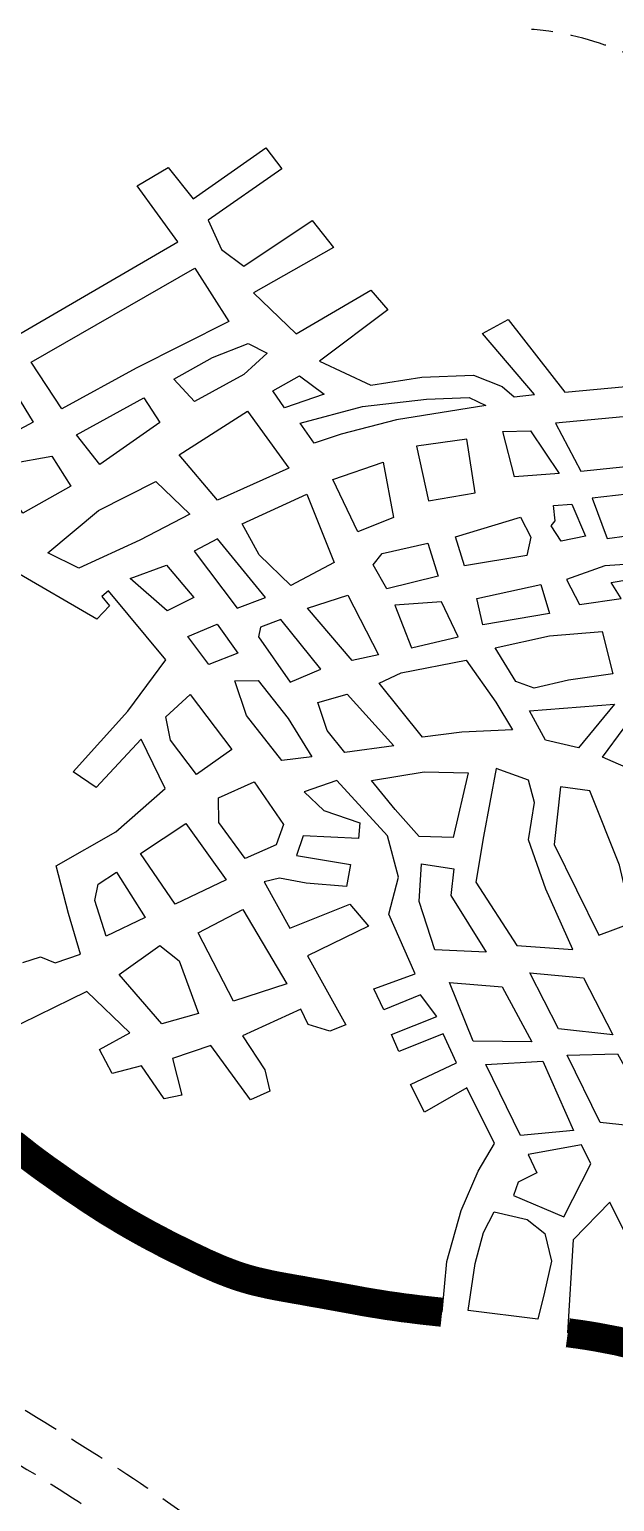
# Model space of a CAD drawing. Header units: inches. Extents: x 10131215 to 10153225, y 3476725 to 3491422.
# Drawn here: x 10144401 to 10144804, y 3480227 to 3481239 of the extents above; entities that cross this region are included whole.
import ezdxf

# ---------------------------------------------------------------- set-up
doc = ezdxf.new("R2010")
doc.units = ezdxf.units.IN
doc.header["$LTSCALE"] = 100
doc.header["$MEASUREMENT"] = 0
doc.linetypes.add('DASHED2', pattern=[0.375, 0.25, -0.125])
doc.linetypes.add('HIDDEN', pattern=[0.375, 0.25, -0.125])
for name, color, linetype in [('BUFFER ZONE-200', 200, 'HIDDEN'), ('MINE WORKINGS-ADJACENT-LMB_UN13', 251, 'CONTINUOUS'), ('OUTCROP-UPPER MASON-IMBODEN', 7, 'CONTINUOUS'), ('ROADS', 34, 'DASHED2')]:
    doc.layers.add(name, color=color, linetype=linetype)

msp = doc.modelspace()

# ---------------------------------------------------------------- linework, layer by layer
at = {"layer": 'BUFFER ZONE-200'}
msp.add_arc((10144730.5, 3481039.9), 200, 48.914, 85.4094, dxfattribs=at)
at = {"layer": 'MINE WORKINGS-ADJACENT-LMB_UN13', "flags": 128}
for points in [[(10144253.5, 3480948), (10144503.4, 3481093.3), (10144475.5, 3481131.7), (10144496.8, 3481144.3), (10144514, 3481122.7), (10144563.8, 3481157.8), (10144575, 3481143.5), (10144524.3, 3481108.1), (10144533.4, 3481087.9), (10144548.7, 3481076.4), (10144595.7, 3481107.8), (10144610.4, 3481089.4), (10144555.5, 3481058.1), (10144584.7, 3481030), (10144636, 3481060), (10144647.8, 3481046.6), (10144600.8, 3481011.3), (10144636.2, 3480994.7), (10144671.1, 3481000.2), (10144706.8, 3481001.5), (10144726.3, 3480993.8), (10144734.6, 3480986.6), (10144748.7, 3480988.2), (10144712.9, 3481030.3), (10144730.5, 3481039.9), (10144769.4, 3480990), (10144821.3, 3480994.8)], [(10144826.9, 3480974.5), (10144763, 3480968.7), (10144780.5, 3480935.5), (10144829.2, 3480940.6)], [(10144884.5, 3480928), (10144788.2, 3480917), (10144798.5, 3480889.4), (10144852.7, 3480896.6)], [(10144396.8, 3480598), (10144408.9, 3480601.9), (10144419.1, 3480597.7), (10144436.4, 3480603.6), (10144428.2, 3480631.5), (10144419.7, 3480664.3), (10144460.8, 3480687.6), (10144494.6, 3480717.4), (10144478.2, 3480751.3), (10144447.1, 3480718.1), (10144431.3, 3480728.9), (10144469.1, 3480770.7), (10144495.1, 3480805.9), (10144455.7, 3480853.4), (10144451.1, 3480849.4), (10144456.4, 3480843), (10144447.7, 3480833.8), (10144390.2, 3480867.3)], [(10144842.2, 3480873.5), (10144797.1, 3480870.5), (10144770.7, 3480861.1), (10144779.5, 3480843.9), (10144808.2, 3480848.1), (10144801.3, 3480859.1), (10144813.4, 3480861.2)], [(10144721.1, 3480473.4), (10144702.1, 3480511.7), (10144673, 3480495), (10144663.3, 3480514), (10144694.9, 3480529), (10144685.8, 3480548.9), (10144655.4, 3480536.8), (10144650.3, 3480548.3), (10144681.4, 3480560.8), (10144670.2, 3480575.7), (10144645.1, 3480565.4), (10144638.2, 3480579.8), (10144666.6, 3480590.1), (10144648.5, 3480631), (10144655.2, 3480656.6), (10144647.6, 3480684.9), (10144612.6, 3480722.9), (10144590.2, 3480715.2), (10144603.7, 3480702.3), (10144628.6, 3480694), (10144627.6, 3480683.1), (10144589.6, 3480685), (10144584.9, 3480671.4), (10144622.1, 3480665.3), (10144619.4, 3480650.1), (10144591.7, 3480652.5), (10144573.3, 3480655.9), (10144562.8, 3480653.3), (10144580.4, 3480621.5), (10144621.7, 3480638), (10144634.5, 3480622.8), (10144592.6, 3480602.5), (10144618.8, 3480555), (10144607.8, 3480550.6), (10144593.1, 3480555.2), (10144588, 3480565.9), (10144547.8, 3480547.6), (10144563.2, 3480524.2), (10144566.6, 3480509.4), (10144553.3, 3480503.4), (10144526.1, 3480540.8), (10144499.8, 3480531.8), (10144506.1, 3480506.8), (10144494, 3480504.2), (10144478.4, 3480526.9), (10144458.3, 3480521.7), (10144449.4, 3480538.2), (10144470.3, 3480549.5), (10144440.7, 3480577.9), (10144384.6, 3480550.4)], [(10144685.1, 3480357.5), (10144688.3, 3480392.3), (10144698.1, 3480427.4), (10144709.8, 3480454.5), (10144721.1, 3480473.4)], [(10144787.4, 3480459.6), (10144781, 3480472.6), (10144744.3, 3480465.9), (10144750.2, 3480453.3), (10144737.4, 3480446.8)], [(10144737.4, 3480446.8), (10144734.3, 3480437.8), (10144768.9, 3480423), (10144787.4, 3480459.6)], [(10144771.5, 3480343.4), (10144775.5, 3480407.5), (10144800.5, 3480433.2)], [(10144816.8, 3480400.3), (10144800.5, 3480433.2)]]:
    msp.add_lwpolyline(points, dxfattribs=at)
for points in [[(10144423.5, 3480978.5), (10144402.5, 3481010.6), (10144515, 3481075.2), (10144538.4, 3481038.5), (10144474.8, 3481006.4)], [(10144514.9, 3480983.4), (10144500.6, 3480998.8), (10144527.1, 3481013.7), (10144551.8, 3481023.4), (10144564.7, 3481016.8), (10144548.8, 3481002)], [(10144366.5, 3480949.4), (10144349.4, 3480984.7), (10144384.2, 3481001.7), (10144404, 3480969.2)], [(10144576.7, 3480979.1), (10144568.7, 3480990.8), (10144587, 3481001.1), (10144604.1, 3480988.6)], [(10144449.8, 3480940.1), (10144433.7, 3480960.6), (10144479.9, 3480985.9), (10144490.9, 3480969.1)], [(10144587.5, 3480968.5), (10144630.4, 3480980), (10144674.3, 3480985.1), (10144703.7, 3480986.3), (10144715.2, 3480980.7), (10144653.7, 3480970.8), (10144615.8, 3480961.1), (10144597.1, 3480954.8)], [(10144504.4, 3480946.9), (10144551.2, 3480976.8), (10144579.8, 3480937.7), (10144530.6, 3480915.6)], [(10144726.8, 3480962.8), (10144745.9, 3480963.3), (10144765.7, 3480934.1), (10144734.8, 3480931.8)], [(10144667.5, 3480952.7), (10144675.7, 3480915.3), (10144707.8, 3480920.6), (10144702.1, 3480957.5)], [(10144396.8, 3480906.7), (10144380.8, 3480929.9), (10144388.6, 3480940.9), (10144416.7, 3480946), (10144429.8, 3480925.4)], [(10144609.9, 3480929.8), (10144644.6, 3480941.9), (10144651.6, 3480903.8), (10144627.2, 3480893.9)], [(10144414, 3480879.5), (10144448.9, 3480908.5), (10144488.3, 3480928.5), (10144511.6, 3480906.1), (10144477.3, 3480888.2), (10144435.4, 3480868.9)], [(10144581, 3480857), (10144559.4, 3480878.2), (10144547.5, 3480899.3), (10144592.1, 3480919.8), (10144610.8, 3480872.8)], [(10144774.3, 3480912.9), (10144783.8, 3480890.9), (10144766.9, 3480887.5), (10144760, 3480898.1), (10144762.8, 3480901.4), (10144761.6, 3480912.1)], [(10144738.9, 3480904), (10144746, 3480890.3), (10144743.4, 3480877.6), (10144700.5, 3480870.6), (10144694.4, 3480890.5)], [(10144514.5, 3480880.6), (10144544.2, 3480841.4), (10144563.6, 3480848.8), (10144530.7, 3480889)], [(10144637.6, 3480871.3), (10144643.8, 3480879.1), (10144675.3, 3480886), (10144682.5, 3480863.4), (10144647.1, 3480854.8)], [(10144496, 3480839.7), (10144470.6, 3480861.9), (10144495.5, 3480870.9), (10144514.3, 3480848.8)], [(10144753.1, 3480857.7), (10144759, 3480837.8), (10144713.2, 3480830), (10144708.9, 3480848)], [(10144623.3, 3480805.5), (10144592.6, 3480841.4), (10144620.2, 3480850.3), (10144641.3, 3480809.4)], [(10144696.2, 3480821.8), (10144684.7, 3480845.9), (10144652.7, 3480843.5), (10144664.1, 3480814.1)], [(10144524.8, 3480802.7), (10144510.3, 3480822), (10144530.4, 3480830.4), (10144544.7, 3480810.4)], [(10144574.1, 3480833.7), (10144560.2, 3480828.4), (10144558.9, 3480821.8), (10144580.6, 3480790.6), (10144601.6, 3480799.4)], [(10144721.6, 3480814.2), (10144759, 3480822.4), (10144795.2, 3480825.5), (10144802.5, 3480796.3), (10144772, 3480791.9), (10144748.3, 3480786.4), (10144735.8, 3480791.1)], [(10144641.9, 3480789.8), (10144657, 3480796.9), (10144701.7, 3480805.6), (10144722, 3480776.9), (10144733.4, 3480757.7), (10144698.6, 3480756.1), (10144671.7, 3480752.8)], [(10144595.6, 3480739.3), (10144574.8, 3480736.8), (10144550.7, 3480767.6), (10144542.6, 3480791.6), (10144558.5, 3480791.8), (10144579.3, 3480765.6)], [(10144516.1, 3480727.1), (10144498.4, 3480750.8), (10144495.2, 3480766.7), (10144511.8, 3480782), (10144540.6, 3480744.3)], [(10144618.3, 3480742.2), (10144606, 3480757.3), (10144599.7, 3480776.5), (10144619.8, 3480782.4), (10144651.8, 3480746.7)], [(10144795.4, 3480739.1), (10144825.3, 3480779.4), (10144855.8, 3480783.3), (10144852.9, 3480754.5), (10144854.5, 3480738.3), (10144819.1, 3480728.6)], [(10144745.1, 3480770.9), (10144803.6, 3480775.4), (10144778.9, 3480745.5), (10144756.2, 3480750.8)], [(10144636.5, 3480723), (10144672.7, 3480728.9), (10144703, 3480728.3), (10144692.6, 3480683.9), (10144669.4, 3480684.6), (10144652.8, 3480703)], [(10144722.3, 3480731.2), (10144713.5, 3480684.5), (10144708.3, 3480653), (10144736.4, 3480609.6), (10144775, 3480606.9), (10144756.5, 3480648.2), (10144744.4, 3480682.1), (10144748.6, 3480707.9), (10144744.5, 3480723.2)], [(10144531.3, 3480711), (10144555.8, 3480722.1), (10144576.1, 3480692.7), (10144570.9, 3480678.7), (10144549.6, 3480669.4), (10144531.5, 3480694.2)], [(10144766.5, 3480718.6), (10144762.1, 3480678.9), (10144792.9, 3480616.6), (10144816.2, 3480625.4), (10144807.1, 3480664.9), (10144786.7, 3480715.8)], [(10144508.8, 3480693.4), (10144536.5, 3480654.8), (10144501.5, 3480638), (10144477.8, 3480672.9)], [(10144671, 3480665.7), (10144693.2, 3480662.3), (10144691.2, 3480643.9), (10144715.4, 3480604.9), (10144680.2, 3480606.7), (10144669.3, 3480639.9)], [(10144461.3, 3480659.9), (10144480.9, 3480628.9), (10144454.1, 3480615.9), (10144446.3, 3480640.5), (10144448.5, 3480651.7)], [(10144541.7, 3480571.3), (10144517.3, 3480618.2), (10144548, 3480634.4), (10144578.3, 3480583.3)], [(10144463.1, 3480589.6), (10144491.1, 3480609.5), (10144504.4, 3480599.1), (10144517.5, 3480562.8), (10144492.4, 3480555.8)], [(10144690.1, 3480584.1), (10144726.5, 3480581.1), (10144746.9, 3480543.3), (10144706.4, 3480543.9)], [(10144765.2, 3480552.2), (10144745.5, 3480590.9), (10144782.3, 3480587.4), (10144802.6, 3480548.1)], [(10144834.3, 3480483.5), (10144793.7, 3480487.9), (10144771.1, 3480534.2), (10144805.7, 3480535.1)], [(10144715.1, 3480527.8), (10144754.4, 3480530.1), (10144775.4, 3480482.5), (10144739, 3480478.9)], [(10144703.1, 3480358.6), (10144707.8, 3480390.9), (10144713.5, 3480412.4), (10144721, 3480426.6), (10144743.7, 3480421.3), (10144755.8, 3480411.6), (10144760.3, 3480392.7), (10144755.5, 3480371.4), (10144750.9, 3480352.8)]]:
    msp.add_lwpolyline(points, close=True, dxfattribs=at)
at = {"layer": 'OUTCROP-UPPER MASON-IMBODEN', "const_width": 20, "flags": 128}
for points in [[(10144685.1, 3480357.5), (10144679.4, 3480358.1), (10144673.9, 3480358.7), (10144668.6, 3480359.3), (10144663.4, 3480360), (10144658.1, 3480360.6), (10144652.9, 3480361.4), (10144647.6, 3480362.1), (10144642.1, 3480363), (10144636.5, 3480363.9), (10144630.6, 3480364.9), (10144624.7, 3480366), (10144618.7, 3480367.1), (10144612.6, 3480368.2), (10144606.6, 3480369.3), (10144600.5, 3480370.4), (10144594.6, 3480371.4), (10144588.7, 3480372.5), (10144582.9, 3480373.5), (10144577.3, 3480374.5), (10144571.7, 3480375.5), (10144566.3, 3480376.6), (10144561, 3480377.8), (10144555.8, 3480379), (10144550.8, 3480380.4), (10144545.9, 3480381.9), (10144541, 3480383.6), (10144536.3, 3480385.4), (10144531.5, 3480387.3), (10144526.7, 3480389.4), (10144521.9, 3480391.5), (10144516.9, 3480393.9), (10144511.8, 3480396.3), (10144506.6, 3480398.9), (10144501.2, 3480401.5), (10144495.6, 3480404.3), (10144490, 3480407.3), (10144484.2, 3480410.3), (10144478.4, 3480413.5), (10144472.5, 3480416.8), (10144466.6, 3480420.2), (10144460.7, 3480423.8), (10144454.7, 3480427.4), (10144448.8, 3480431.2), (10144442.8, 3480435.1), (10144436.9, 3480439.1), (10144430.9, 3480443.1), (10144424.9, 3480447.3), (10144419, 3480451.5), (10144413, 3480455.7), (10144407.1, 3480460), (10144401.2, 3480464.4), (10144395.5, 3480468.9), (10144389.8, 3480473.4)], [(10144771.5, 3480343.4), (10144778.9, 3480342.4), (10144785.6, 3480341.4), (10144791.5, 3480340.4), (10144796.8, 3480339.4), (10144801.5, 3480338.5), (10144805.7, 3480337.7), (10144809.4, 3480336.8), (10144812.7, 3480336), (10144815.6, 3480335.3)]]:
    msp.add_lwpolyline(points, dxfattribs=at)
at = {"layer": 'ROADS', "flags": 128}
for points in [[(10141974.6, 3481726.9, 0.130473), (10142092.9, 3481625.6, -0.007698), (10142187.4, 3481578.3, 0.010031), (10142284.8, 3481530, 0.000051), (10142473.7, 3481432.4, -0.064818), (10142620.9, 3481330.2, -0.033793), (10142712.1, 3481235.7, -0.01897), (10142764.2, 3481168.8, 0.092501), (10142848.6, 3481088.2, 0.022046), (10142959.4, 3481022.7, 0.048303), (10143076.4, 3480974.1, -0.009667), (10143192.5, 3480936.1, -0.164522), (10143270.5, 3480875.4, -0.017354), (10143299.5, 3480827.9, 0.057368), (10143375.9, 3480722.9, 0.098119), (10143473.6, 3480651.3, 0.082315), (10143550.6, 3480629.8, -0.003119), (10143663.5, 3480616.8, -0.080194), (10143847.3, 3480563.8, -0.037561), (10143964.8, 3480497.2, 0.03034), (10144134.7, 3480397.6, -0.014679), (10144332.8, 3480289.6, -0.007942), (10144421.7, 3480235.8, -0.030655), (10144565.1, 3480133.1, -0.024838), (10144653.3, 3480053.8, -0.031766), (10144781.7, 3479909, -0.022402), (10144825, 3479847.9, 4.911682)], [(10144006.2, 3480510.6, 0.026104), (10144150.1, 3480427.9, -0.014679), (10144349.9, 3480319, -0.007942), (10144439.7, 3480264.6, -0.030655), (10144586.5, 3480159.5, -0.024838), (10144677.2, 3480077.9, -0.031766), (10144808.5, 3479929.9, -0.022402), (10144853.6, 3479866.3, -0.022402)]]:
    msp.add_lwpolyline(points, format="xyb", dxfattribs=at)

doc.saveas('drawing.dxf')
